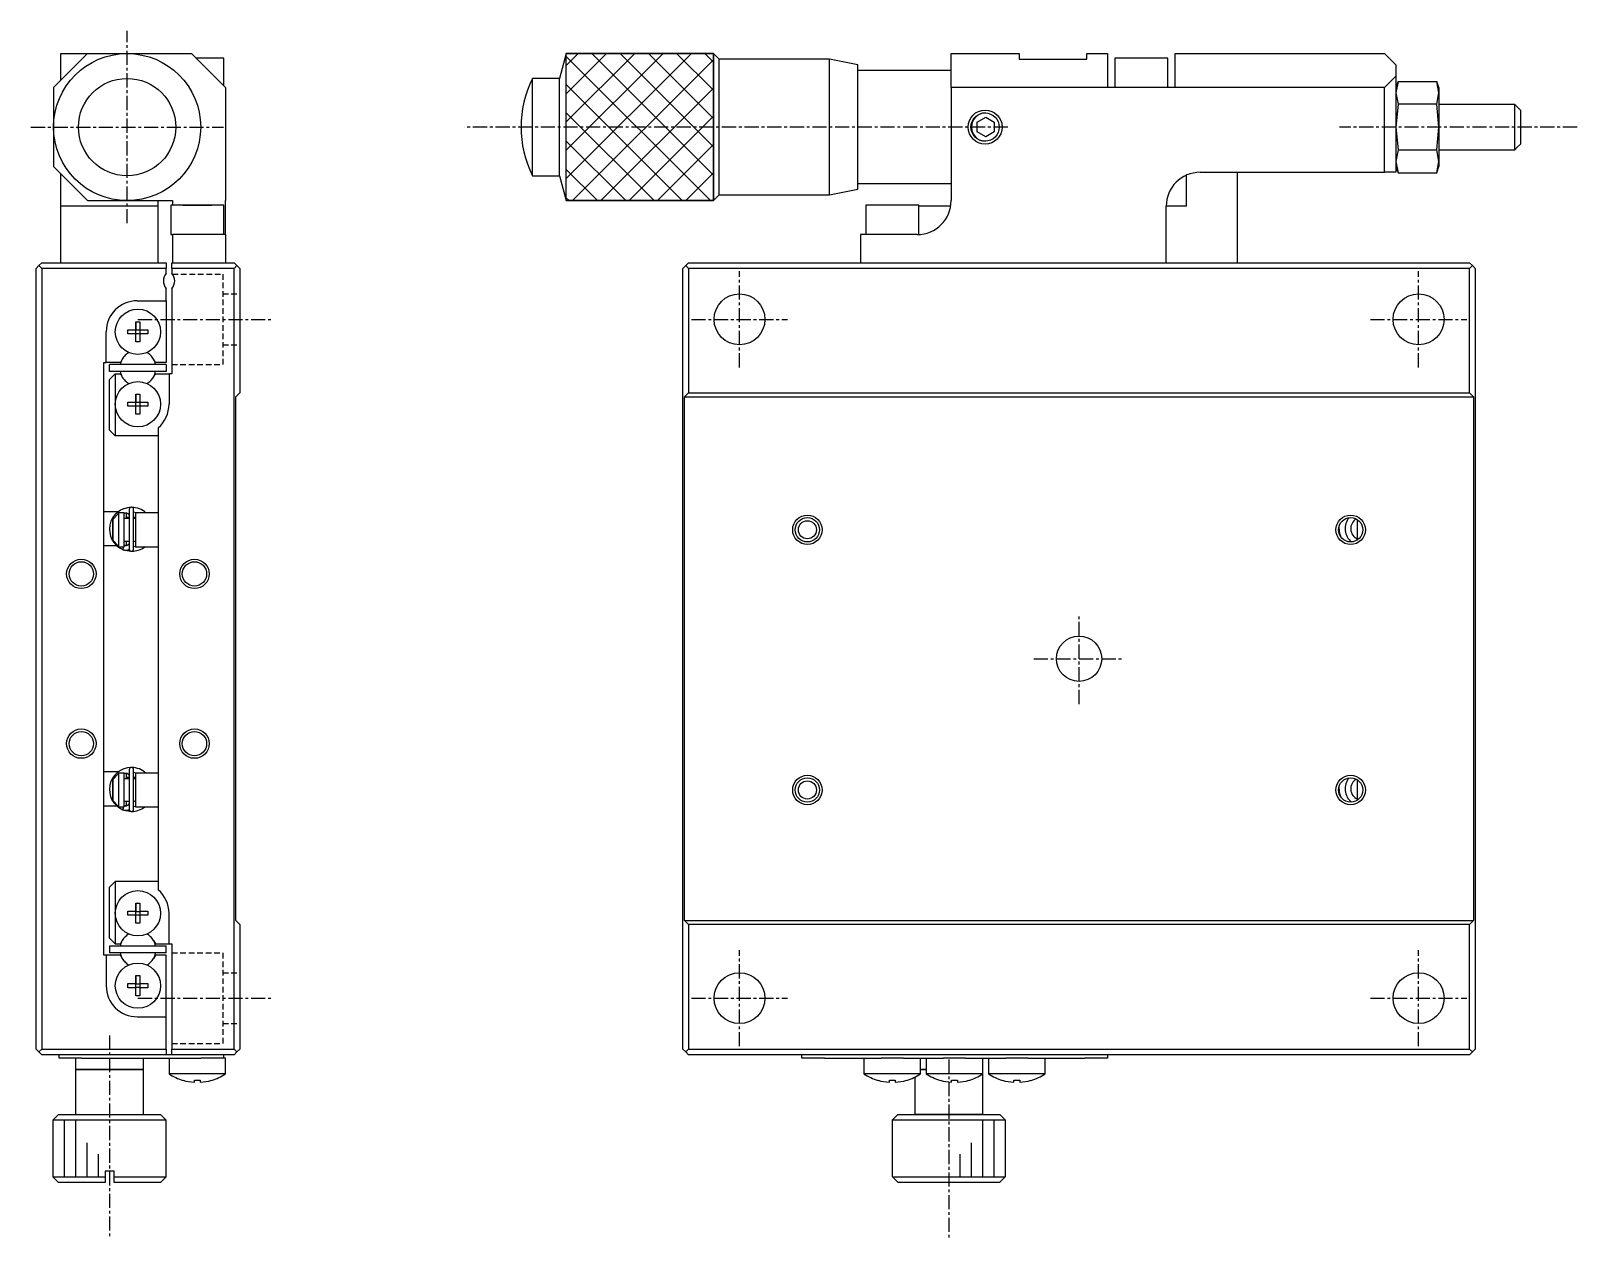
# Model space of a CAD drawing. Extents: x 10 to 357, y 10 to 245.
# Drawn here: x 220.6 to 357.2, y 91.1 to 197.9 of the extents above; entities that cross this region are included whole.
import ezdxf

# ---------------------------------------------------------------- set-up
doc = ezdxf.new("R2010")
doc.units = 0
doc.linetypes.add('CENTER', pattern=[2, 1.25, -0.25, 0.25, -0.25])
doc.linetypes.add('DASHED', pattern=[0.75, 0.5, -0.25])
doc.layers.get('0').update_dxf_attribs({"linetype": 'CONTINUOUS'})
doc.layers.add('CENTER', color=1, linetype='CENTER')

msp = doc.modelspace()

# ---------------------------------------------------------------- linework, layer by layer
at = {"color": 7, "linetype": 'CONTINUOUS'}
for p, q in [((225.55, 195.9), (222.55, 192.9)), ((223.2, 195.9), (225.55, 195.9)), ((223.2, 193.55), (223.2, 195.9)), ((225.55, 195.9), (229.05, 195.9)), ((229.05, 195.9), (234.75, 195.9)), ((237.75, 192.9), (234.75, 195.9)), ((237.6, 195.5), (235.15, 195.5)), ((237.6, 193.05), (237.6, 195.5)), ((267.849997, 195.899999), (267.260509, 193.7)), ((267.849997, 195.899999), (280.849998, 195.899999)), ((267.849997, 182.900001), (267.849997, 195.899999)), ((281.35, 195.399996), (280.849998, 195.899999)), ((280.849998, 195.899999), (280.849998, 182.900001)), ((281.35, 183.400004), (281.35, 195.399996)), ((291.100005, 195.399996), (281.35, 195.399996)), ((291.100005, 183.400004), (291.100005, 195.399996)), ((293.600004, 194.899997), (291.100005, 195.399996)), ((301.850004, 195.9), (307.850004, 195.9)), ((301.850004, 192.9), (301.850004, 195.9)), ((307.850004, 195.9), (307.850004, 195.4)), ((307.850004, 195.4), (313.850004, 195.4)), ((313.850004, 195.4), (313.850004, 195.9)), ((313.850004, 195.9), (315.650004, 195.9)), ((315.650004, 195.9), (315.650004, 192.9)), ((318.650004, 195.5), (316.300004, 195.5)), ((316.300004, 195.5), (316.300004, 192.9)), ((321.000004, 195.5), (318.650004, 195.5)), ((321.000004, 192.9), (321.000004, 195.5)), ((321.650004, 192.9), (321.650004, 195.9)), ((321.650004, 195.9), (340.150004, 195.9)), ((341.150004, 194.9), (340.150004, 195.9)), ((293.600004, 183.900003), (293.600004, 194.899997)), ((301.850004, 194.4), (293.600004, 194.4)), ((341.150004, 194.9), (341.150004, 193.9)), ((222.55, 192.9), (222.55, 189.4)), ((237.75, 192.9), (237.75, 182.9)), ((264.849998, 185.1), (264.849998, 193.7)), ((267.260509, 193.7), (264.849998, 193.7)), ((267.260509, 185.1), (267.260509, 193.7)), ((301.850004, 192.9), (301.850004, 182.9)), ((315.650004, 192.9), (301.850004, 192.9)), ((321.650004, 192.9), (315.650004, 192.9)), ((340.150004, 192.9), (321.650004, 192.9)), ((341.150004, 193.9), (340.150004, 192.9)), ((340.150004, 185.4), (340.150004, 192.9)), ((341.150004, 193.9), (341.150004, 191.4)), ((341.347076, 193.441452), (341.150004, 192.431089)), ((341.347076, 193.441452), (341.150004, 192.9)), ((341.347076, 193.441452), (344.752931, 193.441452)), ((344.950004, 192.431089), (344.752931, 193.441452)), ((344.950004, 192.9), (344.752931, 193.441452)), ((344.950004, 192.9), (344.950004, 192.431089)), ((341.150004, 192.431089), (341.347076, 191.420726)), ((341.347076, 191.420726), (341.150004, 189.4)), ((341.150004, 191.4), (341.150004, 187.4)), ((344.752931, 191.420726), (341.347076, 191.420726)), ((344.752931, 191.420726), (344.950004, 192.431089)), ((344.950004, 189.4), (344.752931, 191.420726)), ((344.950004, 192.431089), (344.950004, 189.4)), ((351.650003, 191.4), (344.950023, 191.4)), ((351.650003, 187.4), (351.650003, 191.4)), ((351.900003, 191.15), (351.650003, 191.4)), ((304.150004, 189.833013), (304.900004, 190.266025)), ((304.900004, 190.266025), (305.650004, 189.833013)), ((352.150003, 190.9), (351.900003, 191.15)), ((352.150003, 190.9), (352.150003, 187.9)), ((222.55, 189.4), (222.55, 185.9)), ((304.150004, 188.966987), (304.150004, 189.833013)), ((304.900004, 188.533975), (304.150004, 188.966987)), ((305.650004, 188.966987), (304.900004, 188.533975)), ((305.650004, 189.833013), (305.650004, 188.966987)), ((341.150004, 189.4), (341.347076, 187.379274)), ((344.752931, 187.379274), (344.950004, 189.4)), ((344.950004, 189.4), (344.950004, 186.368911)), ((341.150004, 187.4), (341.150004, 185.4)), ((341.347076, 187.379274), (341.150004, 186.368911)), ((341.347076, 187.379274), (344.752931, 187.379274)), ((344.950004, 186.368911), (344.752931, 187.379274)), ((344.950023, 187.4), (351.650003, 187.4)), ((351.650003, 187.4), (351.900003, 187.65)), ((351.900003, 187.65), (352.150003, 187.9)), ((222.55, 185.9), (225.55, 182.9)), ((341.150004, 186.368911), (341.347076, 185.358548)), ((341.150004, 185.9), (341.347076, 185.358548)), ((344.752931, 185.358548), (344.950004, 186.368911)), ((344.752931, 185.358548), (344.950004, 185.9)), ((344.950004, 186.368911), (344.950004, 185.9)), ((223.2, 182.4), (223.2, 185.25)), ((264.849998, 185.1), (267.260509, 185.1)), ((267.260509, 185.1), (267.849997, 182.900001)), ((322.650003, 182.4), (322.650003, 185.149545)), ((323.850004, 185.4), (340.150004, 185.4)), ((327.150003, 177.4), (327.150003, 185.4)), ((341.150004, 185.4), (340.150004, 185.4)), ((341.347076, 185.358548), (344.752931, 185.358548)), ((280.849998, 182.900001), (281.35, 183.400004)), ((281.35, 183.400004), (291.100005, 183.400004)), ((291.100005, 183.400004), (293.600004, 183.900003)), ((293.600004, 184.4), (301.850004, 184.4)), ((231.8, 182.4), (223.2, 182.4)), ((223.2, 177.4), (223.2, 182.4)), ((225.55, 182.9), (229.05, 182.9)), ((229.05, 182.9), (233.05, 182.9)), ((231.8, 182.4), (231.8, 182.9)), ((231.8, 177.4), (231.8, 182.4)), ((235.25, 182.5), (232.9, 182.5)), ((237.6, 182.5), (232.9, 182.5)), ((232.9, 182.5), (232.9, 179.9)), ((233.05, 182.9), (233.05, 182.5)), ((234.614915, 182.5), (233.979829, 182.5)), ((233.979829, 182.5), (234.614915, 182.5)), ((235.885085, 182.5), (234.614915, 182.5)), ((234.614915, 182.5), (235.885085, 182.5)), ((237.6, 182.5), (235.25, 182.5)), ((236.520171, 182.5), (235.885085, 182.5)), ((235.885085, 182.5), (236.520171, 182.5)), ((237.6, 179.9), (237.6, 182.5)), ((237.75, 179.9), (237.75, 182.9)), ((280.849998, 182.900001), (267.849997, 182.900001)), ((299.000003, 182.5), (294.300003, 182.5)), ((294.300003, 182.5), (294.300004, 179.9)), ((299.000003, 179.903752), (299.000003, 182.5)), ((301.808043, 182.4), (299.000003, 182.4)), ((320.850004, 177.4), (320.850004, 182.4)), ((322.650003, 182.4), (320.850004, 182.4)), ((232.9, 179.9), (233.05, 179.9)), ((237.75, 179.9), (233.05, 179.9)), ((233.05, 179.9), (233.05, 177.4)), ((237.75, 179.9), (237.75, 177.4)), ((293.850004, 179.9), (293.850004, 177.4)), ((298.850004, 179.9), (293.850004, 179.9)), ((221.25, 177.15), (221, 176.9)), ((221, 107.9), (221, 176.9)), ((221.25, 177.15), (221.5, 177.4)), ((221.5, 176.9), (221.25, 177.15)), ((221.5, 177.4), (232.5, 177.4)), ((232.5, 176.9), (221.5, 176.9)), ((221.5, 176.9), (221.5, 107.9)), ((232.5, 177.4), (232.5, 176.9)), ((232.5, 176.461438), (232.5, 176.9)), ((233, 176.9), (233, 177.4)), ((233, 177.4), (238.5, 177.4)), ((233, 176.9), (233, 176.461438)), ((238.5, 176.9), (233, 176.9)), ((238.5, 177.4), (238.75, 177.15)), ((238.75, 177.15), (238.5, 176.9)), ((238.5, 107.9), (238.5, 176.9)), ((239, 176.9), (238.75, 177.15)), ((239, 176.9), (239, 165.9)), ((278.400004, 177.15), (278.150004, 176.9)), ((278.150004, 107.9), (278.150004, 176.9)), ((278.650004, 177.4), (278.400004, 177.15)), ((278.650004, 176.9), (278.400004, 177.15)), ((278.650004, 177.4), (347.650004, 177.4)), ((278.650004, 176.9), (278.650004, 165.9)), ((347.650004, 176.9), (278.650004, 176.9)), ((347.900004, 177.15), (347.650004, 177.4)), ((347.900004, 177.15), (347.650004, 176.9)), ((347.650004, 165.9), (347.650004, 176.9)), ((348.150004, 176.9), (347.900004, 177.15)), ((348.150004, 176.9), (348.150004, 107.9)), ((232.5, 174.05), (232.5, 175.138562)), ((233, 175.138562), (233, 167.6)), ((229.95, 174.05), (232.5, 174.05)), ((232.5, 174.05), (232.5, 168.6)), ((229.82, 172.186361), (230.18, 172.186361)), ((229.82, 171.48), (229.82, 172.186361)), ((229.82, 172.186361), (229.82, 171.48)), ((230.18, 172.186361), (230.18, 171.48)), ((227.2, 168.6), (227.2, 171.3)), ((229.113639, 171.12), (229.113639, 171.48)), ((229.113639, 171.48), (229.82, 171.48)), ((229.82, 171.12), (229.113639, 171.12)), ((229.830372, 171.469628), (229.82, 171.48)), ((229.830372, 171.130372), (229.82, 171.12)), ((229.82, 170.413639), (229.82, 171.12)), ((229.82, 170.413639), (229.82, 171.12)), ((229.830372, 171.469628), (230.169628, 171.469628)), ((229.830372, 171.130372), (229.830372, 171.469628)), ((230.169628, 171.130372), (229.830372, 171.130372)), ((230.169628, 171.469628), (230.18, 171.48)), ((230.169628, 171.469628), (230.169628, 171.130372)), ((230.169628, 171.130372), (230.18, 171.12)), ((230.18, 171.48), (230.886361, 171.48)), ((230.18, 171.12), (230.18, 170.413639)), ((230.886361, 171.12), (230.18, 171.12)), ((230.886361, 171.48), (230.886361, 171.12)), ((230.18, 170.413639), (229.82, 170.413639)), ((227, 168.6), (227.2, 168.6)), ((227, 116.2), (227, 168.6)), ((228.455588, 168.6), (227.2, 168.6)), ((232.5, 168.4), (227.5, 168.4)), ((227.5, 167.8), (227.5, 168.4)), ((228.625185, 168.89375), (228.455588, 168.6)), ((231.544412, 168.6), (231.374815, 168.89375)), ((232.5, 168.6), (231.544412, 168.6)), ((232.5, 168.4), (232.5, 167.8)), ((232.5, 167.8), (227.5, 167.8)), ((227.5, 167.1), (228, 167.6)), ((227.5, 162.6), (227.5, 167.1)), ((228, 167.6), (228, 164.9)), ((228, 167.6), (228.455588, 167.6)), ((228.455588, 167.6), (228.625185, 167.30625)), ((231.374815, 167.30625), (231.544412, 167.6)), ((231.544412, 167.6), (232.75, 167.6)), ((232.75, 167.6), (232.75, 164.9)), ((233, 167.6), (232.75, 167.6)), ((229.82, 165.786361), (230.18, 165.786361)), ((229.82, 165.08), (229.82, 165.786361)), ((229.82, 165.786361), (229.82, 165.08)), ((230.18, 165.786361), (230.18, 165.08)), ((238.65, 165.55), (239, 165.9)), ((238.65, 119.25), (238.65, 165.55)), ((278.300004, 165.55), (278.650004, 165.9)), ((278.300004, 119.25), (278.300004, 165.55)), ((278.300004, 165.55), (348.000004, 165.55)), ((278.650004, 165.9), (347.650004, 165.9)), ((347.650004, 165.9), (348.000004, 165.55)), ((348.000004, 165.55), (348.000004, 119.25)), ((228, 164.9), (228, 162.1)), ((229.113639, 164.72), (229.113639, 165.08)), ((229.113639, 165.08), (229.82, 165.08)), ((229.82, 164.72), (229.113639, 164.72)), ((229.830372, 165.069628), (229.82, 165.08)), ((229.830372, 164.730372), (229.82, 164.72)), ((229.82, 164.013639), (229.82, 164.72)), ((229.82, 164.013639), (229.82, 164.72)), ((230.18, 164.013639), (229.82, 164.013639)), ((229.830372, 165.069628), (230.169628, 165.069628)), ((229.830372, 164.730372), (229.830372, 165.069628)), ((230.169628, 164.730372), (229.830372, 164.730372)), ((230.169628, 165.069628), (230.18, 165.08)), ((230.169628, 165.069628), (230.169628, 164.730372)), ((230.169628, 164.730372), (230.18, 164.72)), ((230.18, 165.08), (230.886361, 165.08)), ((230.18, 164.72), (230.18, 164.013639)), ((230.886361, 164.72), (230.18, 164.72)), ((230.886361, 165.08), (230.886361, 164.72)), ((228, 162.1), (227.5, 162.6)), ((231.8, 162.820938), (231.8, 154.875)), ((231.8, 162.1), (228, 162.1)), ((228.265495, 155.4), (227, 155.4)), ((227.8, 154.716515), (228.3, 155.245683)), ((227.8, 152.883485), (227.8, 154.716515)), ((227.8, 154.716515), (227.8, 152.883485)), ((228.3, 155.3), (228.3, 155.245683)), ((228.8, 155.3), (228.3, 155.3)), ((228.3, 155.245683), (228.3, 152.354317)), ((228.664707, 155.631034), (228.631987, 155.616666)), ((228.658671, 155.627656), (228.655602, 155.627108)), ((228.720485, 155.653034), (228.664288, 155.631844)), ((228.8, 152.3), (228.8, 155.3)), ((229.234675, 154.8), (228.8, 154.8)), ((228.8177, 155.273285), (228.83226, 155.279066)), ((228.83226, 155.279066), (228.846526, 155.283892)), ((228.846526, 155.283892), (228.861023, 155.287988)), ((228.861023, 155.287988), (228.875714, 155.291343)), ((228.875714, 155.291343), (228.89056, 155.293947)), ((228.89056, 155.293947), (228.905523, 155.295791)), ((228.905523, 155.295791), (228.920565, 155.29687)), ((228.920565, 155.29687), (228.935644, 155.29718)), ((228.935644, 155.29718), (228.950722, 155.296721)), ((228.950722, 155.296721), (228.965759, 155.295492)), ((228.965759, 155.295492), (228.980715, 155.293499)), ((228.980715, 155.293499), (228.995551, 155.290745)), ((228.995551, 155.290745), (229.010228, 155.28724)), ((229, 154.8), (229, 155.290119)), ((229.234675, 154.9), (229, 154.9)), ((229.010228, 155.28724), (229.024708, 155.282993)), ((229.024708, 155.282993), (229.038952, 155.278017)), ((229.038952, 155.278017), (229.052925, 155.272325)), ((229.052925, 155.272325), (229.066591, 155.265934)), ((229.066591, 155.265934), (229.079914, 155.258862)), ((229.079914, 155.258862), (229.092863, 155.251129)), ((229.092863, 155.251129), (229.105405, 155.242755)), ((229.105405, 155.242755), (229.117509, 155.233765)), ((229.117509, 155.233765), (229.129145, 155.224182)), ((229.129145, 155.224182), (229.140287, 155.214033)), ((229.140287, 155.214033), (229.150908, 155.203343)), ((229.150908, 155.203343), (229.160983, 155.192141)), ((229.160983, 155.192141), (229.170489, 155.180457)), ((229.170489, 155.180457), (229.179404, 155.168319)), ((229.179404, 155.168319), (229.187708, 155.155759)), ((229.187708, 155.155759), (229.195384, 155.142808)), ((229.195384, 155.142808), (229.202413, 155.129499)), ((229.202413, 155.129499), (229.208781, 155.115864)), ((229.208781, 155.115864), (229.214473, 155.101936)), ((229.214473, 155.101936), (229.219479, 155.087749)), ((229.219479, 155.087749), (229.223786, 155.073338)), ((229.223786, 155.073338), (229.227387, 155.058737)), ((229.227387, 155.058737), (229.230272, 155.04398)), ((229.230272, 155.04398), (229.232438, 155.029103)), ((229.232438, 155.029103), (229.233879, 155.01414)), ((229.233879, 155.01414), (229.234592, 154.999127)), ((229.234592, 154.999127), (229.234675, 154.992091)), ((229.234675, 155.593771), (229.234675, 152.093771)), ((229.624675, 152.093771), (229.624675, 155.593771)), ((229.8, 154.9), (229.624675, 154.9)), ((229.8, 154.8), (229.624675, 154.8)), ((229.62473, 155.387083), (229.976735, 155.300285)), ((229.8, 155.3), (229.8, 152.3)), ((229.8, 155.3), (229.8, 154.8)), ((231.8, 155.3), (229.8, 155.3)), ((229.8, 154.8), (229.8, 152.8)), ((229.8, 154.8), (229.8, 152.8)), ((231.8, 154.875), (231.8, 152.725)), ((337.750004, 152.983485), (337.750004, 154.691978)), ((336.128651, 153.843771), (336.128651, 154.135358)), ((227, 152.4), (228.128414, 152.4)), ((228.3, 152.354317), (227.8, 152.883485)), ((228.3, 152.354317), (228.3, 152.3)), ((228.3, 152.3), (228.8, 152.3)), ((228.635131, 152.069463), (228.655979, 152.060282)), ((228.655403, 152.060461), (228.723493, 152.28248)), ((228.661233, 152.072019), (228.660926, 152.066282)), ((228.660926, 152.066282), (228.661181, 152.061729)), ((228.661181, 152.061729), (228.661625, 152.059499)), ((228.6621, 152.078899), (228.661233, 152.072019)), ((228.661625, 152.059499), (228.664288, 152.055697)), ((228.66352, 152.086874), (228.6621, 152.078899)), ((228.665484, 152.095888), (228.66352, 152.086874)), ((228.664288, 152.055697), (228.694465, 152.043622)), ((228.667977, 152.105878), (228.665484, 152.095888)), ((228.670983, 152.116773), (228.667977, 152.105878)), ((228.67448, 152.128498), (228.670983, 152.116773)), ((228.678443, 152.140969), (228.67448, 152.128498)), ((228.682845, 152.154101), (228.678443, 152.140969)), ((228.687656, 152.167799), (228.682845, 152.154101)), ((228.69284, 152.181969), (228.687656, 152.167799)), ((228.698362, 152.196511), (228.69284, 152.181969)), ((228.694465, 152.043622), (228.726895, 152.032441)), ((228.704184, 152.211322), (228.698362, 152.196511)), ((228.710263, 152.2263), (228.704184, 152.211322)), ((228.716558, 152.241338), (228.710263, 152.2263)), ((228.712691, 152.036783), (229.402526, 151.900053)), ((228.723025, 152.256332), (228.716558, 152.241338)), ((228.729617, 152.271176), (228.723025, 152.256332)), ((228.723493, 152.28248), (228.731711, 152.300008)), ((228.726895, 152.032441), (228.759835, 152.022896)), ((228.73629, 152.285766), (228.729617, 152.271176)), ((228.742995, 152.3), (228.73629, 152.285766)), ((228.759835, 152.022896), (228.793201, 152.01501)), ((228.793201, 152.01501), (228.826912, 152.008802)), ((228.817468, 152.413365), (228.799777, 152.421071)), ((228.8, 152.8), (229.234675, 152.8)), ((228.806154, 152.407801), (228.8, 152.400584)), ((228.800005, 152.412634), (228.808371, 152.417295)), ((228.815806, 152.414086), (228.803392, 152.419475)), ((228.811337, 152.412444), (228.806154, 152.407801)), ((228.816434, 152.414524), (228.811337, 152.412444)), ((228.826298, 152.410736), (228.8177, 152.414257)), ((228.840484, 152.405595), (228.826298, 152.410736)), ((228.826912, 152.008802), (228.860884, 152.004288)), ((228.854914, 152.401183), (228.840484, 152.405595)), ((228.86955, 152.39751), (228.854914, 152.401183)), ((228.859628, 152.4), (229, 152.4)), ((228.860884, 152.004288), (228.895035, 152.001477)), ((228.884353, 152.394589), (228.86955, 152.39751)), ((228.899284, 152.392426), (228.884353, 152.394589)), ((228.895035, 152.001477), (228.929281, 152.000375)), ((228.914305, 152.391027), (228.899284, 152.392426)), ((228.929375, 152.390397), (228.914305, 152.391027)), ((228.929281, 152.000375), (228.963538, 152.000987)), ((228.944455, 152.390536), (228.929375, 152.390397)), ((228.959505, 152.391445), (228.944455, 152.390536)), ((228.974485, 152.393118), (228.959505, 152.391445)), ((228.963538, 152.000987), (228.997723, 152.003309)), ((228.989357, 152.395552), (228.974485, 152.393118)), ((229.004082, 152.398737), (228.989357, 152.395552)), ((228.997723, 152.003309), (229.031752, 152.007336)), ((229, 152.4), (229, 152.8)), ((229.018621, 152.402666), (229.004082, 152.398737)), ((229.032939, 152.407325), (229.018621, 152.402666)), ((229.031752, 152.007336), (229.065542, 152.013058)), ((229.046998, 152.412701), (229.032939, 152.407325)), ((229.060764, 152.418779), (229.046998, 152.412701)), ((229.074201, 152.425542), (229.060764, 152.418779)), ((229.065542, 152.013058), (229.09901, 152.020462)), ((229.087279, 152.432969), (229.074201, 152.425542)), ((229.099963, 152.441041), (229.087279, 152.432969)), ((229.09901, 152.020462), (229.132075, 152.02953)), ((229.112225, 152.449736), (229.099963, 152.441041)), ((229.124034, 152.45903), (229.112225, 152.449736)), ((229.135364, 152.468899), (229.124034, 152.45903)), ((229.132075, 152.02953), (229.164655, 152.040239)), ((229.146188, 152.479317), (229.135364, 152.468899)), ((229.156481, 152.490256), (229.146188, 152.479317)), ((229.166219, 152.50169), (229.156481, 152.490256)), ((229.164655, 152.040239), (229.196671, 152.052564)), ((229.175381, 152.513589), (229.166219, 152.50169)), ((229.183945, 152.525924), (229.175381, 152.513589)), ((229.191894, 152.538665), (229.183945, 152.525924)), ((229.199208, 152.551779), (229.191894, 152.538665)), ((229.196671, 152.052564), (229.228043, 152.066476)), ((229.205873, 152.565235), (229.199208, 152.551779)), ((229.211873, 152.579001), (229.205873, 152.565235)), ((229.217195, 152.593044), (229.211873, 152.579001)), ((229.221827, 152.607331), (229.217195, 152.593044)), ((229.22576, 152.621827), (229.221827, 152.607331)), ((229.228984, 152.636498), (229.22576, 152.621827)), ((229.228043, 152.066476), (229.236191, 152.0704)), ((229.231492, 152.65131), (229.228984, 152.636498)), ((229.23328, 152.666229), (229.231492, 152.65131)), ((229.234341, 152.681217), (229.23328, 152.666229)), ((229.234675, 152.695451), (229.234341, 152.681217)), ((229.624675, 152.8), (229.8, 152.8)), ((229.800111, 152.332814), (229.624697, 152.300143)), ((229.8, 152.8), (229.8, 152.3)), ((229.8, 152.3), (231.8, 152.3)), ((231.8, 152.725), (231.8, 131.875)), ((337.750004, 152.983485), (337.750004, 152.907552)), ((228.664707, 132.631034), (228.631987, 132.616666)), ((228.658671, 132.627656), (228.655602, 132.627108)), ((228.720485, 132.653034), (228.664288, 132.631844)), ((229.234675, 132.593771), (229.234675, 129.093771)), ((229.624675, 129.093771), (229.624675, 132.593771)), ((228.265495, 132.4), (227, 132.4)), ((227.8, 131.716515), (228.3, 132.245683)), ((227.8, 129.883485), (227.8, 131.716515)), ((227.8, 131.716515), (227.8, 129.883485)), ((228.3, 132.3), (228.3, 132.245683)), ((228.8, 132.3), (228.3, 132.3)), ((228.3, 132.245683), (228.3, 129.354317)), ((228.8, 129.3), (228.8, 132.3)), ((229.234675, 131.8), (228.8, 131.8)), ((228.8177, 132.273285), (228.83226, 132.279066)), ((228.83226, 132.279066), (228.846526, 132.283892)), ((228.846526, 132.283892), (228.861023, 132.287988)), ((228.861023, 132.287988), (228.875714, 132.291343)), ((228.875714, 132.291343), (228.89056, 132.293947)), ((228.89056, 132.293947), (228.905523, 132.295791)), ((228.905523, 132.295791), (228.920565, 132.29687)), ((228.920565, 132.29687), (228.935644, 132.29718)), ((228.935644, 132.29718), (228.950722, 132.296721)), ((228.950722, 132.296721), (228.965759, 132.295492)), ((228.965759, 132.295492), (228.980715, 132.293499)), ((228.980715, 132.293499), (228.995551, 132.290745)), ((228.995551, 132.290745), (229.010228, 132.28724)), ((229, 131.8), (229, 132.290119)), ((229.234675, 131.9), (229, 131.9)), ((229.010228, 132.28724), (229.024708, 132.282993)), ((229.024708, 132.282993), (229.038952, 132.278017)), ((229.038952, 132.278017), (229.052925, 132.272325)), ((229.052925, 132.272325), (229.066591, 132.265934)), ((229.066591, 132.265934), (229.079914, 132.258862)), ((229.079914, 132.258862), (229.092863, 132.251129)), ((229.092863, 132.251129), (229.105405, 132.242755)), ((229.105405, 132.242755), (229.117509, 132.233765)), ((229.117509, 132.233765), (229.129145, 132.224182)), ((229.129145, 132.224182), (229.140287, 132.214033)), ((229.140287, 132.214033), (229.150908, 132.203343)), ((229.150908, 132.203343), (229.160983, 132.192141)), ((229.160983, 132.192141), (229.170489, 132.180457)), ((229.170489, 132.180457), (229.179404, 132.168319)), ((229.179404, 132.168319), (229.187708, 132.155759)), ((229.187708, 132.155759), (229.195384, 132.142808)), ((229.195384, 132.142808), (229.202413, 132.129499)), ((229.202413, 132.129499), (229.208781, 132.115864)), ((229.208781, 132.115864), (229.214473, 132.101936)), ((229.214473, 132.101936), (229.219479, 132.087749)), ((229.219479, 132.087749), (229.223786, 132.073338)), ((229.223786, 132.073338), (229.227387, 132.058737)), ((229.227387, 132.058737), (229.230272, 132.04398)), ((229.230272, 132.04398), (229.232438, 132.029103)), ((229.232438, 132.029103), (229.233879, 132.01414)), ((229.233879, 132.01414), (229.234592, 131.999127)), ((229.234592, 131.999127), (229.234675, 131.992091)), ((229.8, 131.9), (229.624675, 131.9)), ((229.8, 131.8), (229.624675, 131.8)), ((229.62473, 132.387083), (229.976735, 132.300285)), ((229.8, 132.3), (229.8, 131.8)), ((229.8, 132.3), (229.8, 129.3)), ((231.8, 132.3), (229.8, 132.3)), ((229.8, 131.8), (229.8, 129.8)), ((229.8, 131.8), (229.8, 129.8)), ((231.8, 131.875), (231.8, 129.725)), ((337.750004, 129.983485), (337.750004, 131.691978)), ((228.3, 129.354317), (227.8, 129.883485)), ((228.8, 129.8), (229.234675, 129.8)), ((229, 129.4), (229, 129.8)), ((229.624675, 129.8), (229.8, 129.8)), ((229.8, 129.8), (229.8, 129.3)), ((336.128651, 130.843771), (336.128651, 131.135358)), ((337.750004, 129.983485), (337.750004, 129.907552)), ((227, 129.4), (228.128414, 129.4)), ((228.3, 129.354317), (228.3, 129.3)), ((228.3, 129.3), (228.8, 129.3)), ((228.635131, 129.069463), (228.662236, 129.057584)), ((228.655403, 129.060461), (228.723493, 129.28248)), ((228.66123, 129.071987), (228.660926, 129.066255)), ((228.660926, 129.066255), (228.661184, 129.061707)), ((228.661184, 129.061707), (228.661625, 129.059499)), ((228.662095, 129.078864), (228.66123, 129.071987)), ((228.661625, 129.059499), (228.664288, 129.055697)), ((228.663513, 129.086836), (228.662095, 129.078864)), ((228.665474, 129.095848), (228.663513, 129.086836)), ((228.664288, 129.055697), (228.694465, 129.043622)), ((228.667966, 129.105837), (228.665474, 129.095848)), ((228.670971, 129.116732), (228.667966, 129.105837)), ((228.674467, 129.128457), (228.670971, 129.116732)), ((228.67843, 129.14093), (228.674467, 129.128457)), ((228.682833, 129.154063), (228.67843, 129.14093)), ((228.687643, 129.167764), (228.682833, 129.154063)), ((228.692828, 129.181937), (228.687643, 129.167764)), ((228.698351, 129.196482), (228.692828, 129.181937)), ((228.694465, 129.043622), (228.726895, 129.032441)), ((228.704174, 129.211297), (228.698351, 129.196482)), ((228.710254, 129.226279), (228.704174, 129.211297)), ((228.716551, 129.241322), (228.710254, 129.226279)), ((228.712691, 129.036783), (229.402526, 128.900053)), ((228.723019, 129.25632), (228.716551, 129.241322)), ((228.729614, 129.271168), (228.723019, 129.25632)), ((228.723493, 129.28248), (228.731711, 129.300008)), ((228.726895, 129.032441), (228.759835, 129.022896)), ((228.736288, 129.285762), (228.729614, 129.271168)), ((228.742995, 129.3), (228.736288, 129.285762)), ((228.759835, 129.022896), (228.793201, 129.01501)), ((228.793201, 129.01501), (228.826912, 129.008802)), ((228.817468, 129.413365), (228.799777, 129.421071)), ((228.806137, 129.407783), (228.8, 129.400584)), ((228.800005, 129.412634), (228.808371, 129.417295)), ((228.815806, 129.414086), (228.803392, 129.419475)), ((228.811308, 129.412423), (228.806137, 129.407783)), ((228.816434, 129.414524), (228.811308, 129.412423)), ((228.826298, 129.410736), (228.8177, 129.414257)), ((228.840484, 129.405595), (228.826298, 129.410736)), ((228.826912, 129.008802), (228.860884, 129.004288)), ((228.854914, 129.401183), (228.840484, 129.405595)), ((228.86955, 129.39751), (228.854914, 129.401183)), ((228.859628, 129.4), (229, 129.4)), ((228.860884, 129.004288), (228.895035, 129.001477)), ((228.884353, 129.394589), (228.86955, 129.39751)), ((228.899284, 129.392426), (228.884353, 129.394589)), ((228.895035, 129.001477), (228.929281, 129.000375)), ((228.914305, 129.391027), (228.899284, 129.392426)), ((228.929375, 129.390397), (228.914305, 129.391027)), ((228.929281, 129.000375), (228.963538, 129.000987)), ((228.944455, 129.390536), (228.929375, 129.390397)), ((228.959505, 129.391445), (228.944455, 129.390536)), ((228.974485, 129.393118), (228.959505, 129.391445)), ((228.963538, 129.000987), (228.997723, 129.003309)), ((228.989357, 129.395552), (228.974485, 129.393118)), ((229.004082, 129.398737), (228.989357, 129.395552)), ((228.997723, 129.003309), (229.031752, 129.007336)), ((229.018621, 129.402666), (229.004082, 129.398737)), ((229.032939, 129.407325), (229.018621, 129.402666)), ((229.031752, 129.007336), (229.065542, 129.013058)), ((229.046998, 129.412701), (229.032939, 129.407325)), ((229.060764, 129.418779), (229.046998, 129.412701)), ((229.074201, 129.425542), (229.060764, 129.418779)), ((229.065542, 129.013058), (229.09901, 129.020462)), ((229.087279, 129.432969), (229.074201, 129.425542)), ((229.099963, 129.441041), (229.087279, 129.432969)), ((229.09901, 129.020462), (229.132075, 129.02953)), ((229.112225, 129.449736), (229.099963, 129.441041)), ((229.124034, 129.45903), (229.112225, 129.449736)), ((229.135364, 129.468899), (229.124034, 129.45903)), ((229.132075, 129.02953), (229.164655, 129.040239)), ((229.146188, 129.479317), (229.135364, 129.468899)), ((229.156481, 129.490256), (229.146188, 129.479317)), ((229.166219, 129.50169), (229.156481, 129.490256)), ((229.164655, 129.040239), (229.196671, 129.052564)), ((229.175381, 129.513589), (229.166219, 129.50169)), ((229.183945, 129.525924), (229.175381, 129.513589)), ((229.191894, 129.538665), (229.183945, 129.525924)), ((229.199208, 129.551779), (229.191894, 129.538665)), ((229.196671, 129.052564), (229.228043, 129.066476)), ((229.205873, 129.565235), (229.199208, 129.551779)), ((229.211873, 129.579001), (229.205873, 129.565235)), ((229.217195, 129.593044), (229.211873, 129.579001)), ((229.221827, 129.607331), (229.217195, 129.593044)), ((229.22576, 129.621827), (229.221827, 129.607331)), ((229.228984, 129.636498), (229.22576, 129.621827)), ((229.228043, 129.066476), (229.236191, 129.0704)), ((229.231492, 129.65131), (229.228984, 129.636498)), ((229.23328, 129.666229), (229.231492, 129.65131)), ((229.234341, 129.681217), (229.23328, 129.666229)), ((229.234675, 129.695451), (229.234341, 129.681217)), ((229.800111, 129.332814), (229.624697, 129.300143)), ((229.8, 129.3), (231.8, 129.3)), ((231.8, 129.725), (231.8, 121.979062)), ((227.5, 122.2), (228, 122.7)), ((227.5, 117.7), (227.5, 122.2)), ((228, 122.7), (228, 119.9)), ((231.8, 122.7), (228, 122.7)), ((229.82, 120.786361), (230.18, 120.786361)), ((229.82, 120.08), (229.82, 120.786361)), ((229.82, 120.786361), (229.82, 120.08)), ((230.18, 120.786361), (230.18, 120.08)), ((228, 119.9), (228, 117.2)), ((229.113639, 119.72), (229.113639, 120.08)), ((229.113639, 120.08), (229.82, 120.08)), ((229.82, 119.72), (229.113639, 119.72)), ((229.830372, 120.069628), (229.82, 120.08)), ((229.830372, 119.730372), (229.82, 119.72)), ((229.82, 119.013639), (229.82, 119.72)), ((229.82, 119.013639), (229.82, 119.72)), ((230.18, 119.013639), (229.82, 119.013639)), ((229.830372, 120.069628), (230.169628, 120.069628)), ((229.830372, 119.730372), (229.830372, 120.069628)), ((230.169628, 119.730372), (229.830372, 119.730372)), ((230.169628, 120.069628), (230.18, 120.08)), ((230.169628, 120.069628), (230.169628, 119.730372)), ((230.169628, 119.730372), (230.18, 119.72)), ((230.18, 120.08), (230.886361, 120.08)), ((230.18, 119.72), (230.18, 119.013639)), ((230.886361, 119.72), (230.18, 119.72)), ((230.886361, 120.08), (230.886361, 119.72)), ((232.75, 117.2), (232.75, 119.9)), ((239, 118.9), (238.65, 119.25)), ((239, 118.9), (239, 107.9)), ((278.650004, 118.9), (278.300004, 119.25)), ((278.300004, 119.25), (348.000004, 119.25)), ((347.650004, 118.9), (278.650004, 118.9)), ((278.650004, 118.9), (278.650004, 107.9)), ((348.000004, 119.25), (347.650004, 118.9)), ((347.650004, 107.9), (347.650004, 118.9)), ((228, 117.2), (227.5, 117.7)), ((228.455588, 117.2), (228.625185, 117.49375)), ((231.374815, 117.49375), (231.544412, 117.2)), ((227.2, 116.2), (227, 116.2)), ((227.2, 116.2), (227.2, 113.5)), ((228.455588, 116.2), (227.2, 116.2)), ((232.5, 117), (227.5, 117)), ((227.5, 117), (227.5, 116.4)), ((232.5, 116.4), (227.5, 116.4)), ((228, 117.2), (228.455588, 117.2)), ((228.625185, 115.90625), (228.455588, 116.2)), ((231.544412, 116.2), (231.374815, 115.90625)), ((231.544412, 117.2), (232.75, 117.2)), ((232.5, 116.2), (231.544412, 116.2)), ((232.5, 116.4), (232.5, 117)), ((232.5, 110.75), (232.5, 116.2)), ((232.75, 117.2), (233, 117.2)), ((233, 117.2), (233, 107.9)), ((229.113639, 113.32), (229.113639, 113.68)), ((229.113639, 113.68), (229.82, 113.68)), ((229.82, 114.386361), (230.18, 114.386361)), ((229.82, 113.68), (229.82, 114.386361)), ((229.82, 114.386361), (229.82, 113.68)), ((229.830372, 113.669628), (229.82, 113.68)), ((229.830372, 113.669628), (230.169628, 113.669628)), ((229.830372, 113.330372), (229.830372, 113.669628)), ((230.169628, 113.669628), (230.18, 113.68)), ((230.169628, 113.669628), (230.169628, 113.330372)), ((230.18, 114.386361), (230.18, 113.68)), ((230.18, 113.68), (230.886361, 113.68)), ((230.886361, 113.68), (230.886361, 113.32)), ((229.82, 113.32), (229.113639, 113.32)), ((229.830372, 113.330372), (229.82, 113.32)), ((229.82, 112.613639), (229.82, 113.32)), ((229.82, 112.613639), (229.82, 113.32)), ((230.18, 112.613639), (229.82, 112.613639)), ((230.169628, 113.330372), (229.830372, 113.330372)), ((230.169628, 113.330372), (230.18, 113.32)), ((230.18, 113.32), (230.18, 112.613639)), ((230.886361, 113.32), (230.18, 113.32)), ((229.95, 110.75), (232.5, 110.75)), ((232.5, 107.9), (232.5, 110.75)), ((221.25, 107.65), (221, 107.9)), ((221.25, 107.65), (221.5, 107.9)), ((221.5, 107.4), (221.25, 107.65)), ((221.5, 107.9), (232.5, 107.9)), ((232.5, 107.4), (221.5, 107.4)), ((223.05, 107.1), (223.05, 107.4)), ((225.05, 107.1), (223.05, 107.1)), ((224.5, 107.1), (224.5, 106.1)), ((225.05, 107.1), (234.175, 107.1)), ((230.5, 106.1), (230.5, 107.1)), ((232.5, 107.9), (232.5, 107.4)), ((233, 107.4), (232.5, 107.4)), ((232.75, 107.1), (232.75, 105.708343)), ((233, 107.9), (238.5, 107.9)), ((233, 107.4), (233, 107.9)), ((238.5, 107.4), (233, 107.4)), ((234.175, 107.1), (235.55, 107.1)), ((237.55, 107.1), (235.55, 107.1)), ((237.55, 107.4), (237.55, 107.1)), ((237.75, 107.1), (237.55, 107.1)), ((237.75, 105.708343), (237.75, 107.1)), ((238.5, 107.9), (238.75, 107.65)), ((238.75, 107.65), (238.5, 107.4)), ((238.75, 107.65), (239, 107.9)), ((278.150004, 107.9), (278.400004, 107.65)), ((278.400004, 107.65), (278.650004, 107.9)), ((278.400004, 107.65), (278.650004, 107.4)), ((278.650004, 107.9), (347.650004, 107.9)), ((347.650004, 107.4), (278.650004, 107.4)), ((288.650004, 107.1), (288.650004, 107.4)), ((290.650004, 107.1), (288.650004, 107.1)), ((290.650004, 107.1), (295.575004, 107.1)), ((294.150004, 107.1), (294.150004, 105.708343)), ((295.575004, 107.1), (295.670208, 107.1)), ((297.629799, 107.1), (295.670208, 107.1)), ((297.629799, 107.1), (297.725004, 107.1)), ((297.725004, 107.1), (301.075004, 107.1)), ((299.150004, 105.708343), (299.150004, 107.1)), ((299.650004, 107.1), (299.650004, 105.708343)), ((301.075004, 107.1), (301.170208, 107.1)), ((303.129799, 107.1), (301.170208, 107.1)), ((303.129799, 107.1), (303.225004, 107.1)), ((303.225004, 107.1), (306.575004, 107.1)), ((304.650004, 105.708343), (304.650004, 107.1)), ((305.150004, 107.1), (305.150004, 105.708343)), ((306.575004, 107.1), (306.670208, 107.1)), ((308.629799, 107.1), (306.670208, 107.1)), ((308.629799, 107.1), (308.725004, 107.1)), ((308.725004, 107.1), (313.650004, 107.1)), ((310.150004, 105.708343), (310.150004, 107.1)), ((315.650004, 107.1), (313.650004, 107.1)), ((315.650004, 107.4), (315.650004, 107.1)), ((347.650004, 107.9), (347.900004, 107.65)), ((347.650004, 107.4), (347.900004, 107.65)), ((347.900004, 107.65), (348.150004, 107.9)), ((227.5, 106.1), (224.5, 106.1)), ((224.5, 106.1), (227.5, 106.1)), ((224.5, 106.1), (224.5, 102.1)), ((230.5, 106.1), (227.5, 106.1)), ((227.5, 106.1), (230.5, 106.1)), ((230.5, 102.1), (230.5, 106.1)), ((237.75, 105.708343), (232.75, 105.708343)), ((299.150004, 105.708343), (294.150004, 105.708343)), ((298.650004, 105.418871), (298.650004, 102.1)), ((299.650004, 106.1), (299.150004, 106.1)), ((299.150004, 106.1), (299.650004, 106.1)), ((304.650004, 105.708343), (299.650004, 105.708343)), ((304.650004, 102.1), (304.650004, 105.708343)), ((310.150004, 105.708343), (305.150004, 105.708343)), ((233.988067, 105.130564), (233.99141, 105.137419)), ((234.99, 105.137419), (235.51, 105.137419)), ((234.99, 104.965047), (234.99, 105.137419)), ((235.51, 105.137419), (235.51, 104.965047)), ((236.50859, 105.137419), (236.511933, 105.130564)), ((295.388071, 105.130564), (295.391414, 105.137419)), ((296.390004, 105.137419), (296.910004, 105.137419)), ((296.390004, 104.965047), (296.390004, 105.137419)), ((296.910004, 105.137419), (296.910004, 104.965047)), ((297.908593, 105.137419), (297.911936, 105.130564)), ((300.888071, 105.130564), (300.891414, 105.137419)), ((301.890004, 105.137419), (302.410004, 105.137419)), ((301.890004, 104.965047), (301.890004, 105.137419)), ((302.410004, 105.137419), (302.410004, 104.965047)), ((303.408593, 105.137419), (303.411936, 105.130564)), ((306.388071, 105.130564), (306.391414, 105.137419)), ((307.390004, 105.137419), (307.910004, 105.137419)), ((307.390004, 104.965047), (307.390004, 105.137419)), ((307.910004, 105.137419), (307.910004, 104.965047)), ((308.908593, 105.137419), (308.911936, 105.130564)), ((223, 102.1), (222.5, 101.6)), ((227.5, 101.6), (222.5, 101.6)), ((222.5, 101.6), (222.5, 96.6)), ((223, 102.1), (227.5, 102.1)), ((227.5, 102.1), (232, 102.1)), ((232.5, 101.6), (227.5, 101.6)), ((232.5, 101.6), (232, 102.1)), ((232.5, 96.6), (232.5, 101.6)), ((297.150004, 102.1), (296.650004, 101.6)), ((306.650004, 101.6), (296.650004, 101.6)), ((296.650004, 101.6), (296.650004, 97.1)), ((297.150004, 102.1), (298.650004, 102.1)), ((297.150004, 102.1), (306.150004, 102.1)), ((298.650004, 102.1), (304.650004, 102.1)), ((304.650004, 102.1), (298.650004, 102.1)), ((304.650004, 102.1), (306.150004, 102.1)), ((306.650004, 101.6), (306.150004, 102.1)), ((306.650004, 97.1), (306.650004, 101.6)), ((227.1, 97.1), (227.1, 96.6)), ((227.9, 97.1), (227.1, 97.1)), ((227.9, 96.6), (227.9, 97.1)), ((296.666029, 97.1), (296.650004, 97.1)), ((296.666029, 96.6), (296.666029, 97.1)), ((306.650004, 97.1), (306.633978, 97.1)), ((306.633978, 97.1), (306.633978, 96.6)), ((222.5, 96.6), (227.1, 96.6)), ((222.5, 96.6), (223, 96.1)), ((227.1, 96.1), (223, 96.1)), ((227.1, 96.6), (227.1, 96.1)), ((227.9, 96.6), (232.5, 96.6)), ((227.9, 96.1), (227.9, 96.6)), ((232, 96.1), (227.9, 96.1)), ((232, 96.1), (232.5, 96.6)), ((296.666029, 96.6), (306.633978, 96.6)), ((297.167817, 96.1), (296.666029, 96.6)), ((306.13219, 96.1), (297.167817, 96.1)), ((306.633978, 96.6), (306.13219, 96.1))]:
    msp.add_line(p, q, dxfattribs=at)
at = {"color": 3, "linetype": 'CONTINUOUS'}
for p, q in [((267.849997, 182.900001), (267.849997, 195.899999)), ((280.849998, 195.899999), (267.849997, 195.899999)), ((267.849997, 194.849997), (268.899999, 195.899999)), ((267.849997, 192.349997), (271.399999, 195.899999)), ((267.849997, 189.849997), (273.899999, 195.899999)), ((267.849997, 187.349997), (276.399999, 195.899999)), ((267.849997, 184.849997), (278.899999, 195.899999)), ((267.849997, 195.650003), (280.599999, 182.900001)), ((268.400001, 182.900001), (280.849998, 195.349998)), ((270.100001, 195.899999), (280.849998, 185.150002)), ((272.600001, 195.899999), (280.849998, 187.650002)), ((275.100001, 195.899999), (280.849998, 190.150002)), ((277.600001, 195.899999), (280.849998, 192.650002)), ((280.100001, 195.899999), (280.849998, 195.150002)), ((280.849998, 182.900001), (280.849998, 195.899999)), ((267.849997, 193.150003), (278.099999, 182.900001)), ((270.900001, 182.900001), (280.849998, 192.849998)), ((267.849997, 190.650003), (275.599999, 182.900001)), ((273.400001, 182.900001), (280.849998, 190.349998)), ((267.849997, 188.150003), (273.099999, 182.900001)), ((275.900001, 182.900001), (280.849998, 187.849998)), ((267.849997, 185.650003), (270.599999, 182.900001)), ((278.400001, 182.900001), (280.849998, 185.349998)), ((267.849997, 183.150003), (268.099999, 182.900001)), ((267.849997, 182.900001), (280.849998, 182.900001)), ((223.5, 101.6), (223.5, 96.6)), ((224.5, 101.6), (224.5, 96.6)), ((304.650004, 96.6), (304.650004, 101.6)), ((305.650004, 96.6), (305.650004, 101.6)), ((225.5, 99.6), (225.5, 96.6)), ((226.5, 98.6), (226.5, 96.6)), ((302.650004, 96.6), (302.650004, 98.6)), ((303.650004, 96.6), (303.650004, 99.6))]:
    msp.add_line(p, q, dxfattribs=at)
at = {"color": 3, "linetype": 'DASHED'}
for p, q in [((233.05, 176.4), (237.5, 176.4)), ((237.5, 176.4), (237.5, 168.4)), ((237.5, 174.65), (239, 174.65)), ((237.5, 170.15), (239, 170.15)), ((233, 168.4), (237.5, 168.4)), ((233, 116.4), (237.5, 116.4)), ((237.5, 116.4), (237.5, 108.4)), ((237.5, 114.65), (239, 114.65)), ((237.5, 110.15), (239, 110.15)), ((233, 108.4), (237.5, 108.4))]:
    msp.add_line(p, q, dxfattribs=at)
at = {"color": 7, "linetype": 'CONTINUOUS'}
for centre, radius in [((229.05, 189.4), 6.499999), ((229.05, 189.4), 4.3), ((304.850004, 189.4), 1.25), ((283.150004, 172.4), 2.25), ((343.150004, 172.4), 2.25), ((230, 171.3), 2), ((230, 164.9), 2), ((289.150004, 153.8), 1.075), ((289.150004, 153.8), 0.8), ((337.150004, 153.8), 1.075), ((225, 149.9), 1.075), ((235, 149.9), 1.075), ((313.150004, 142.4), 2), ((225, 134.9), 1.075), ((235, 134.9), 1.075), ((289.150004, 130.8), 1.075), ((289.150004, 130.8), 0.8), ((337.150004, 130.8), 1.075), ((230, 119.9), 2), ((230, 113.5), 2), ((283.150004, 112.4), 2.25), ((343.150004, 112.4), 2.25)]:
    msp.add_circle(centre, radius, dxfattribs=at)
at = {"color": 3, "linetype": 'CONTINUOUS'}
for centre, radius in [((304.850004, 189.4), 1.5), ((289.150004, 153.8), 1.3), ((337.150004, 153.8), 1.3), ((225, 149.9), 1.3), ((235, 149.9), 1.3), ((225, 134.9), 1.3), ((235, 134.9), 1.3), ((289.150004, 130.8), 1.3), ((337.150004, 130.8), 1.3)]:
    msp.add_circle(centre, radius, dxfattribs=at)
at = {"color": 7, "linetype": 'CONTINUOUS'}
for centre, radius, start, end in [((273.594998, 189.4), 9.745001, 153.816209, 206.183791), ((304.900004, 189.4), 1.25, 91.145992, 180), ((304.900004, 189.4), 1.25, 180, 268.854008), ((323.850004, 182.4), 3, 90, 180), ((298.850004, 182.9), 3, 270, 0), ((233.25, 175.8), 1, 138.590378, 221.409622), ((232.25, 175.8), 1, 318.590378, 41.409622), ((229.95, 171.3), 2.75, 90, 180), ((230.115, 167.98519), 1.75, 121.886504, 135.004406), ((230, 168.099999), 1.5875, 120.433182, 134.999974), ((230, 168.099999), 1.5875, 45.000026, 59.566818), ((229.885, 167.98519), 1.75, 44.995594, 58.113496), ((230, 168.099999), 1.5875, 150, 169.10691), ((230, 168.1), 1.5875, 135, 150), ((230, 168.1), 1.5875, 30, 45), ((230, 168.099999), 1.5875, 10.89309, 30), ((230, 168.099999), 1.5875, 190.893016, 210), ((230, 168.1), 1.5875, 210, 225), ((230, 168.099999), 1.5875, 224.999974, 239.566737), ((230.115, 168.21481), 1.75, 224.995594, 238.113496), ((230, 168.099999), 1.5875, 300.433263, 315.000026), ((229.885, 168.21481), 1.75, 301.886504, 315.004406), ((230, 168.1), 1.5875, 315, 330), ((230, 168.099999), 1.5875, 330, 349.106984), ((230, 164.9), 2.75, 310.885193, 0), ((229.42999, 153.84363), 1.944084, 90.719787, 246.812363), ((229.429675, 155.593771), 0.195, 0, 180), ((229.43127, 153.848633), 1.938998, 48.483628, 89.311023), ((338.150004, 153.9), 1.5, 139.975526, 231.44566), ((338.150004, 153.9), 1, 120.865526, 246.421822), ((337.683651, 153.843771), 1.555, 180, 206.212696), ((229.429675, 152.093771), 0.195, 180, 0), ((229.427959, 153.849228), 1.949444, 270.705759, 307.358928), ((229.42999, 130.84363), 1.944084, 90.719787, 246.812363), ((229.429675, 132.593771), 0.195, 0, 180), ((229.43127, 130.848633), 1.938998, 48.483628, 89.311023), ((338.150004, 130.9), 1.5, 139.975526, 231.44566), ((338.150004, 130.9), 1, 120.865526, 246.421822), ((337.683651, 130.843771), 1.555, 180, 206.212696), ((229.429675, 129.093771), 0.195, 180, 0), ((229.427959, 130.849228), 1.949444, 270.705759, 307.358928), ((230, 119.9), 2.75, 0, 49.114807), ((230, 116.700001), 1.5875, 150.000031, 169.106984), ((230, 116.7), 1.5875, 135, 150), ((230, 116.700001), 1.5875, 120.433263, 135.000026), ((230.115, 116.58519), 1.75, 121.886504, 135.004406), ((230, 116.700001), 1.5875, 44.999974, 59.566737), ((229.885, 116.58519), 1.75, 44.995594, 58.113496), ((230, 116.7), 1.5875, 30, 45), ((230, 116.700001), 1.5875, 10.893016, 29.999969), ((230, 116.700001), 1.5875, 190.89309, 210), ((230, 116.700001), 1.5875, 330, 349.10691), ((230, 116.7), 1.5875, 210, 225), ((230.115, 116.81481), 1.75, 224.995594, 238.113496), ((230, 116.700001), 1.5875, 225.000026, 239.566818), ((230, 116.700001), 1.5875, 300.433182, 315.094867), ((229.885, 116.81481), 1.75, 301.886504, 315.090487), ((230, 116.7), 1.5875, 315.094892, 330), ((229.95, 113.5), 2.75, 180, 270), ((235.25, 109.45), 4.5, 236.251011, 253.714157), ((235.25, 109.45), 4.5, 286.285843, 303.748989), ((296.650004, 109.45), 4.5, 236.251011, 253.714157), ((296.650004, 109.45), 4.5, 286.285843, 303.748989), ((302.150004, 109.45), 4.5, 236.251011, 253.714157), ((302.150004, 109.45), 4.5, 286.285843, 303.748989), ((307.650004, 109.45), 4.5, 236.251011, 253.714157), ((307.650004, 109.45), 4.5, 286.285843, 303.748989), ((235.25, 109.45), 4.492483, 253.73057, 266.682184), ((235.25, 109.45), 4.492483, 273.317816, 286.26943), ((296.650004, 109.45), 4.492483, 253.73057, 266.682184), ((296.650004, 109.45), 4.492483, 273.317816, 286.26943), ((302.150004, 109.45), 4.492483, 253.73057, 266.682184), ((302.150004, 109.45), 4.492483, 273.317816, 286.26943), ((307.650004, 109.45), 4.492483, 253.73057, 266.682184), ((307.650004, 109.45), 4.492483, 273.317816, 286.26943)]:
    msp.add_arc(centre, radius, start, end, dxfattribs=at)
at = {"color": 3, "linetype": 'CONTINUOUS'}
for start, end in [(91.145992, 180), (180, 268.854008)]:
    msp.add_arc((304.900004, 189.4), 1.25, start, end, dxfattribs=at)
at = {"layer": 'CENTER', "color": 1, "linetype": 'CENTER'}
for p, q in [((229.05, 180.900001), (229.05, 197.899999)), ((220.550001, 189.4), (237.549999, 189.4)), ((306.850004, 189.4), (258.849997, 189.4)), ((357.150003, 189.4), (336.150004, 189.4)), ((283.150004, 168.15), (283.150004, 176.65)), ((343.150004, 168.15), (343.150004, 176.65)), ((230, 172.4), (242, 172.4)), ((278.900004, 172.4), (287.400004, 172.4)), ((338.900004, 172.4), (347.400004, 172.4)), ((313.150004, 138.4), (313.150004, 146.4)), ((309.150004, 142.4), (317.150004, 142.4)), ((283.150004, 108.15), (283.150004, 116.65)), ((343.150004, 108.15), (343.150004, 116.65)), ((230, 112.4), (242, 112.4)), ((278.900004, 112.4), (287.400004, 112.4)), ((338.900004, 112.4), (347.400004, 112.4)), ((227.5, 109.1), (227.5, 91.1)), ((301.650004, 106.985428), (301.650004, 91.1))]:
    msp.add_line(p, q, dxfattribs=at)

doc.saveas('drawing.dxf')
